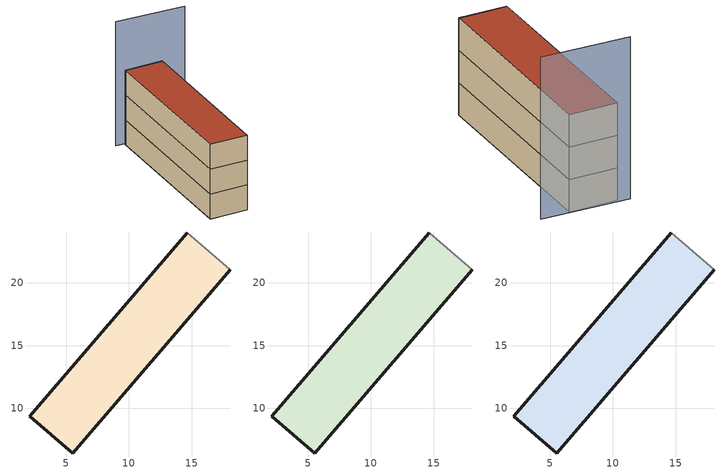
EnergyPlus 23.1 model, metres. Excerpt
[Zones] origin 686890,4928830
ceb92c0137865720_F0_whole
 floor ground (EU_floor_Construction): 5.52,6.44 18.06,21.05 14.67,23.96 2.13,9.35 z0
 wall outside (EU_wall_Construction): 18.06,21.05 5.52,6.44 2.13,9.35 14.67,23.96 z0:3
 wall adiabatic (EU_wall_Construction): 14.67,23.96 18.06,21.05 z0:3
ceb92c0137865720_F1_whole
 floor to ceb92c0137865720_F0_whole (EU_floor_Construction): 5.52,6.44 18.06,21.05 14.67,23.96 2.13,9.35 z3
 wall outside (EU_wall_Construction): 18.06,21.05 5.52,6.44 2.13,9.35 14.67,23.96 z3:6
 wall adiabatic (EU_wall_Construction): 14.67,23.96 18.06,21.05 z3:6
ceb92c0137865720_F2_whole
 floor to ceb92c0137865720_F1_whole (EU_floor_Construction): 5.52,6.44 18.06,21.05 14.67,23.96 2.13,9.35 z6
 wall outside (EU_wall_Construction): 18.06,21.05 5.52,6.44 2.13,9.35 14.67,23.96 z6:9
 wall adiabatic (EU_wall_Construction): 14.67,23.96 18.06,21.05 z6:9
 roof outside (EU_roof_Construction): 18.06,21.05 5.52,6.44 2.13,9.35 14.67,23.96 z9
shading: 20.04,19.3 14.07,24.84 z0:15
[Building]
EU S2 Campaign: North Axis=0; Terrain=City; Solar Distribution=FullExterior
[Site:Location]
Bologna: Latitude=44.5; Longitude=11.25; Time Zone=1; Elevation=37
[SizingPeriod:WeatherFileDays]
AnnualSizingPeriod: Begin Month=1; Begin Day of Month=1; End Month=12; End Day of Month=31; Day of Week for Start Day=Monday; Use Weather File Daylight Saving Period=No; Use Weather File Rain and Snow Indicators=No
[MATERIAL]
EU_InternalMass_Material: Roughness=MediumRough; Thickness=0.1; Conductivity=1; Density=1800; Specific Heat=900; Thermal Absorptance=0.9; Solar Absorptance=0.7; Visible Absorptance=0.7
[MATERIAL:NOMASS] Roughness=MediumRough; Thermal Absorptance=0.9; Solar Absorptance=0.7; Visible Absorptance=0.7
Name | Thermal Resistance
EU_wall_NoMass | 0.937881
EU_roof_NoMass | 0.548572
EU_floor_NoMass | 0.71348
[CONSTRUCTION]
EU_wall_Construction: EU_wall_NoMass
EU_roof_Construction: EU_roof_NoMass
EU_floor_Construction: EU_floor_NoMass
EU_InternalMass_Construction: EU_InternalMass_Material
[ZONE] Type=1; Multiplier=1; Ceiling Height=autocalculate; Volume=258.24; Floor Area=autocalculate; Part of Total Floor Area=Yes
ceb92c0137865720_F0_whole; ceb92c0137865720_F1_whole; ceb92c0137865720_F2_whole
[INTERNALMASS] Construction=EU_InternalMass_Construction; Surface Area=86.0801
Name | Zone or ZoneList
ceb92c0137865720_F0_whole_EU_InternalMass | ceb92c0137865720_F0_whole
ceb92c0137865720_F1_whole_EU_InternalMass | ceb92c0137865720_F1_whole
ceb92c0137865720_F2_whole_EU_InternalMass | ceb92c0137865720_F2_whole
[OTHEREQUIPMENT] Fuel Type=Electricity; Design Level Calculation Method=Watts/Area; Power per Zone Floor Area=1; Fraction Latent=0; Fraction Radiant=0; Fraction Lost=0; Carbon Dioxide Generation Rate=0; EndUse Subcategory=EU_Step8_InternalGains
Name | Zone or ZoneList or Space or SpaceList | Schedule
EU_Step8_InternalGain_ceb92c0137865720_F0_whole_f000 | ceb92c0137865720_F0_whole | EU_Step8_GainSchedule_ceb92c0137865720_F0_whole_f000
EU_Step8_InternalGain_ceb92c0137865720_F1_whole_f000 | ceb92c0137865720_F1_whole | EU_Step8_GainSchedule_ceb92c0137865720_F1_whole_f000
EU_Step8_InternalGain_ceb92c0137865720_F2_whole_f000 | ceb92c0137865720_F2_whole | EU_Step8_GainSchedule_ceb92c0137865720_F2_whole_f000
[ZONEVENTILATION:DESIGNFLOWRATE] Schedule=EU_AlwaysOn; Design Flow Rate Calculation Method=AirChanges/Hour; Air Changes per Hour=0.687892; Ventilation Type=Natural; Fan Pressure Rise=0; Fan Total Efficiency=1; Constant Term Coefficient=1; Temperature Term Coefficient=0; Velocity Term Coefficient=0; Velocity Squared Term Coefficient=0; Minimum Indoor Temperature=-100; Maximum Indoor Temperature=100; Delta Temperature=-100; Minimum Outdoor Temperature=-100; Maximum Outdoor Temperature=100; Maximum Wind Speed=40
Name | Zone or ZoneList or Space or SpaceList
EU_ConstantAir_ceb92c0137865720_F0_whole | ceb92c0137865720_F0_whole
EU_ConstantAir_ceb92c0137865720_F1_whole | ceb92c0137865720_F1_whole
EU_ConstantAir_ceb92c0137865720_F2_whole | ceb92c0137865720_F2_whole
[HVACTEMPLATE:THERMOSTAT] Constant Heating Setpoint=20; Constant Cooling Setpoint=50
EU_HeatOnly_ceb92c0137865720_F0_whole; EU_HeatOnly_ceb92c0137865720_F1_whole; EU_HeatOnly_ceb92c0137865720_F2_whole
[HVACTEMPLATE:ZONE:IDEALLOADSAIRSYSTEM] System Availability Schedule=EU_AlwaysOn; Maximum Heating Supply Air Temperature=50; Minimum Cooling Supply Air Temperature=13; Maximum Heating Supply Air Humidity Ratio=0.0156; Minimum Cooling Supply Air Humidity Ratio=0.0077; Heating Limit=NoLimit; Cooling Limit=NoLimit; Heating Availability Schedule=EU_AlwaysOn; Cooling Availability Schedule=EU_CoolingOff; Dehumidification Control Type=ConstantSensibleHeatRatio; Cooling Sensible Heat Ratio=0.7; Dehumidification Setpoint=60; Humidification Control Type=None; Humidification Setpoint=30; Outdoor Air Method=None; Outdoor Air Flow Rate per Person=0.00944; Outdoor Air Flow Rate per Zone Floor Area=0; Outdoor Air Flow Rate per Zone=0; Demand Controlled Ventilation Type=None; Outdoor Air Economizer Type=NoEconomizer; Heat Recovery Type=None; Sensible Heat Recovery Effectiveness=0.7; Latent Heat Recovery Effectiveness=0.65
Name | Template Thermostat
ceb92c0137865720_F0_whole | EU_HeatOnly_ceb92c0137865720_F0_whole
ceb92c0137865720_F1_whole | EU_HeatOnly_ceb92c0137865720_F1_whole
ceb92c0137865720_F2_whole | EU_HeatOnly_ceb92c0137865720_F2_whole
[SIZING:ZONE] Zone Cooling Design Supply Air Temperature Input Method=SupplyAirTemperature; Zone Cooling Design Supply Air Temperature=13; Zone Heating Design Supply Air Temperature Input Method=SupplyAirTemperature; Zone Heating Design Supply Air Temperature=50; Zone Cooling Design Supply Air Humidity Ratio=0.008; Zone Heating Design Supply Air Humidity Ratio=0.008; Cooling Design Air Flow Method=DesignDay; Cooling Design Air Flow Rate=0; Cooling Minimum Air Flow per Zone Floor Area=0.000762; Cooling Minimum Air Flow=0; Cooling Minimum Air Flow Fraction=0.2; Heating Design Air Flow Method=DesignDay; Heating Design Air Flow Rate=0; Heating Maximum Air Flow per Zone Floor Area=0.002032; Heating Maximum Air Flow=0.141576; Heating Maximum Air Flow Fraction=0.3; Account for Dedicated Outdoor Air System=No; Dedicated Outdoor Air System Control Strategy=NeutralSupplyAir; Dedicated Outdoor Air Low Setpoint Temperature for Design=autosize; Dedicated Outdoor Air High Setpoint Temperature for Design=autosize; Zone Load Sizing Method=Sensible Load Only No Latent Load; Zone Latent Cooling Design Supply Air Humidity Ratio Input Method=HumidityRatioDifference; Zone Cooling Design Supply Air Humidity Ratio Difference=0.005; Zone Latent Heating Design Supply Air Humidity Ratio Input Method=HumidityRatioDifference; Zone Humidification Design Supply Air Humidity Ratio Difference=0.005
ceb92c0137865720_F0_whole; ceb92c0137865720_F1_whole; ceb92c0137865720_F2_whole
[SCHEDULE:CONSTANT]
Name | Hourly Value
EU_AlwaysOn | 1
EU_CoolingOff | 0
[SCHEDULE:FILE] Column Number=1; Rows to Skip at Top=0; Number of Hours of Data=8760; Column Separator=Comma; Interpolate to Timestep=No; Minutes per Item=60; Adjust Schedule for Daylight Savings=Yes
Name | File
EU_Step8_GainSchedule_ceb92c0137865720_F0_whole_f000 | ../../schedules/ceb92c0137865720/ceb92c0137865720_F0_whole_f000_gain.csv
EU_Step8_GainSchedule_ceb92c0137865720_F1_whole_f000 | ../../schedules/ceb92c0137865720/ceb92c0137865720_F1_whole_f000_gain.csv
EU_Step8_GainSchedule_ceb92c0137865720_F2_whole_f000 | ../../schedules/ceb92c0137865720/ceb92c0137865720_F2_whole_f000_gain.csv
